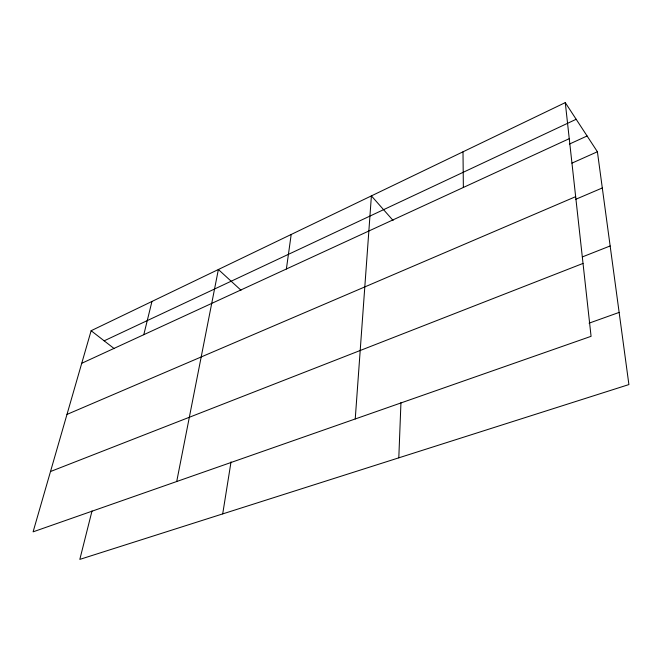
<?xml version="1.0" encoding="UTF-8"?>
<svg xmlns="http://www.w3.org/2000/svg" width="662" height="662" viewBox="0 0 662 662"><rect width="100%" height="100%" fill="white"/><g stroke="black" fill="none" stroke-linecap="round" stroke-linejoin="round"><path stroke-width="0.99" d="M398.805 457.831L400.949 402.587M355.237 418.955L371.399 195.886L393.087 220.463M286.381 269.004L291.197 234.464M222.705 513.902L231.03 461.853M176.713 481.514L218.377 269.508L241.009 290.246M143.795 334.691L151.954 301.458M92.026 510.907L79.821 559.39L628.9 384.572L597.405 151.755L565.274 102.61L91.133 330.719L33.1 531.843L591.075 336.321L565.274 102.61M104.166 340.831L576.172 119.276M81.74 363.281L569.254 138.681M569.37 144.101L587.095 135.983M571.927 163.142L597.405 151.755M66.986 414.412L575.659 196.655M575.717 199.312L602.304 187.967M582.411 256.897L610.149 245.958M50.502 471.526L583.023 263.418M589.072 323.172L619.136 312.414M91.133 330.719L114.22 348.634M463.003 151.813L463.359 187.47"/></g></svg>
